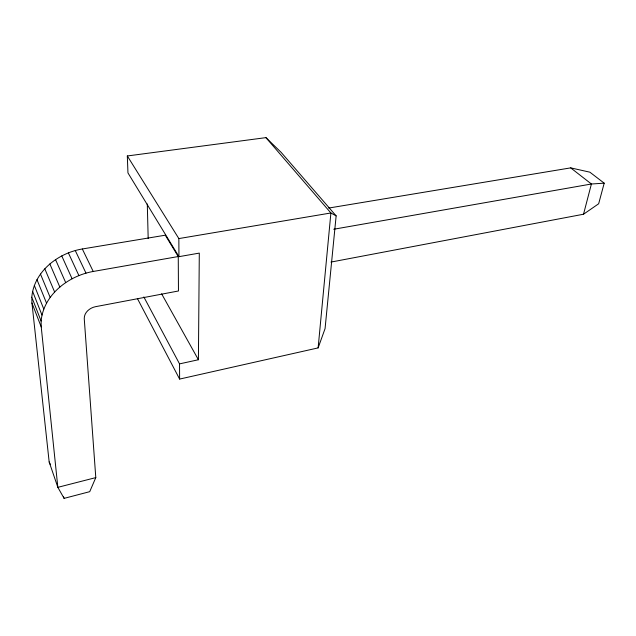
<?xml version="1.0" encoding="UTF-8"?>
<svg xmlns="http://www.w3.org/2000/svg" width="636" height="636" viewBox="0 0 636 636"><rect width="100%" height="100%" fill="white"/><g stroke="black" fill="none" stroke-linecap="round" stroke-linejoin="round"><path stroke-width="0.95" d="M143.839 296.948L179.535 363.879L198.408 359.745L199.299 253.104L178.947 256.674L127.955 172.92L127.319 155.963L265.935 137.63L281.112 152.33L336.142 215.882L325.068 328.613L318.127 347.9L179.614 379.08L137.392 298.507M318.127 347.9L330.895 212.981L265.935 137.63M31.8 297.235C33.931 271.493 58.162 252.961 82.322 248.978L165.281 235.201L178.255 256.539L178.462 290.978L95.48 306.695C89.827 307.816 84.119 312.411 84.246 318.596L95.79 477.612L89.724 491.676L64.093 498.37L57.844 487.335L49.163 461.943L31.951 303.014L31.8 297.235L41.109 321.045L41.229 326.912L57.844 487.335L95.79 477.612M41.109 321.045C43.582 294.643 68.497 275.833 93.222 271.469L178.255 256.539M330.943 262.08L583.522 214.229L591.408 184.003L570.683 167.872L328.677 208.059M570.683 167.872L589.85 172.173L604.2 183.168L598.659 203.766L583.522 214.229M333.733 229.246L591.408 184.003L604.2 183.168M127.319 155.963L178.851 238.58L330.895 212.981L336.142 215.882M161.616 293.816L198.408 359.745M82.322 248.978L93.222 271.469M75.271 250.544L85.987 273.138M49.163 461.943L50.379 464.526M68.378 252.874L78.904 275.587M61.756 255.926L72.091 278.759M55.547 259.647L65.699 282.607M49.854 263.964L59.84 287.059M44.806 268.797L54.632 292.027M40.481 274.052L50.165 297.417M36.968 279.633L46.523 303.126M34.328 285.429L43.773 309.04M32.595 291.336L41.96 315.051M31.951 303.014L41.229 326.912M63.457 496.533L64.093 498.37M147.29 203.989L148.188 238.611M178.851 238.58L178.947 256.674M179.535 363.879L179.614 379.08"/></g></svg>
